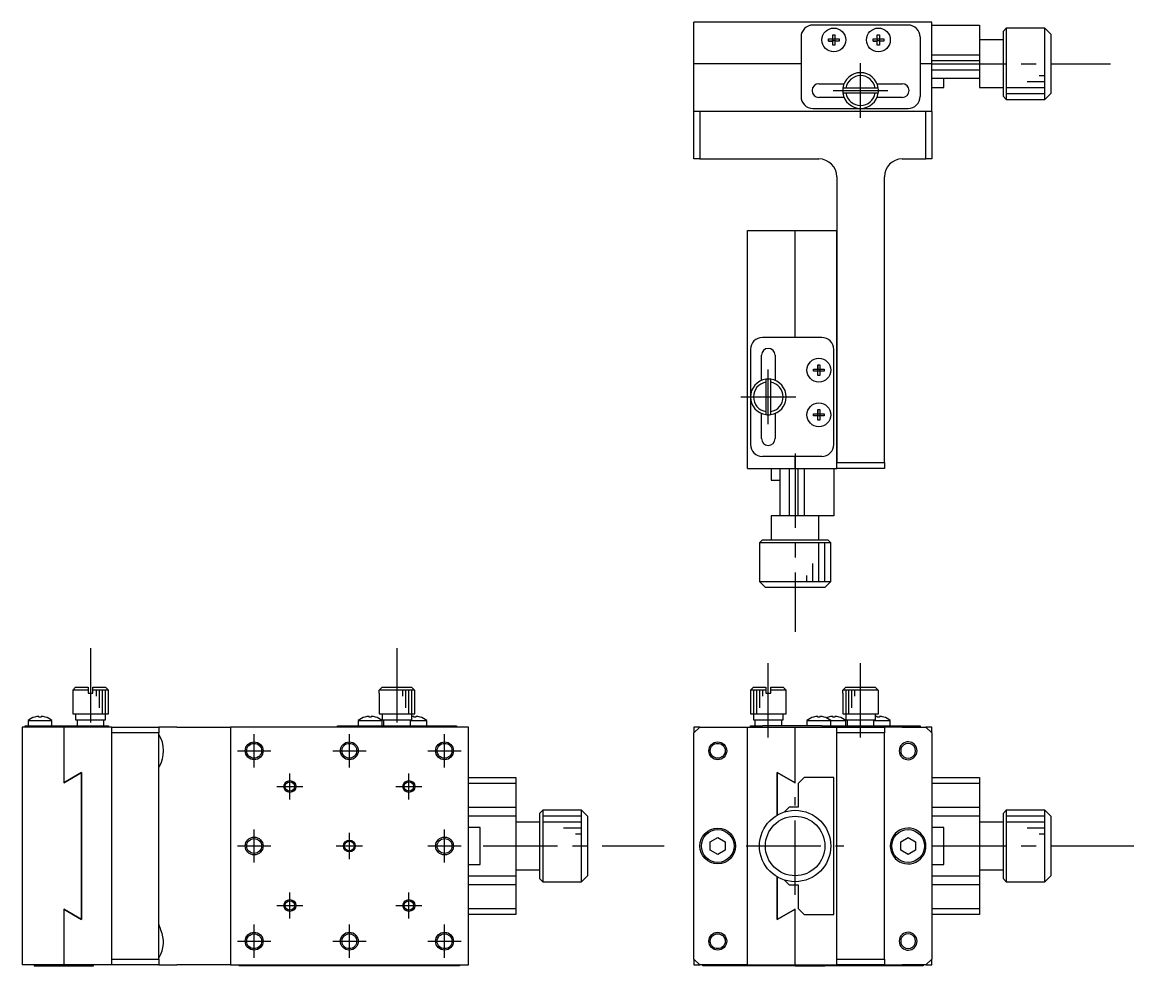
# Model space of a CAD drawing. Extents: x 38 to 399, y 3 to 291.
# Drawn here: x 38.2 to 224, y 132.4 to 291 of the extents above; entities that cross this region are included whole.
import ezdxf

# ---------------------------------------------------------------- set-up
doc = ezdxf.new("R2010")
doc.units = 0
doc.header["$LTSCALE"] = 10
doc.linetypes.add('CENTER', pattern=[2, 1.25, -0.25, 0.25, -0.25])
doc.layers.get('0').update_dxf_attribs({"linetype": 'CONTINUOUS'})
doc.layers.add('CENTER', color=1, linetype='CENTER')

msp = doc.modelspace()

# ---------------------------------------------------------------- linework, layer by layer
at = {"color": 7, "linetype": 'CONTINUOUS'}
for p, q in [((151.116414, 283.985773), (151.116414, 290.985773)), ((191.116415, 290.985773), (151.116414, 290.985773)), ((187.116415, 290.485773), (171.116415, 290.485773)), ((191.116415, 283.985773), (191.116415, 290.985773)), ((191.116415, 290.485775), (199.116415, 290.485775)), ((199.116415, 290.485775), (199.116415, 285.485774)), ((203.616415, 289.985774), (203.116415, 289.485774)), ((203.616415, 289.985774), (203.616415, 277.985774)), ((210.116415, 289.985774), (203.616415, 289.985774)), ((210.116415, 277.985774), (210.116415, 289.985774)), ((211.116415, 288.985774), (210.116415, 289.985774)), ((169.116415, 288.485773), (169.116415, 278.485773)), ((173.730054, 288.165773), (174.436415, 288.165773)), ((173.730054, 287.805773), (173.730054, 288.165773)), ((174.436415, 288.872135), (174.796415, 288.872135)), ((174.436415, 288.165773), (174.436415, 288.872135)), ((174.446787, 288.155401), (174.436415, 288.165773)), ((174.446787, 288.155401), (174.786043, 288.155401)), ((174.446787, 287.816145), (174.446787, 288.155401)), ((174.786043, 288.155401), (174.796415, 288.165773)), ((174.786043, 288.155401), (174.786043, 287.816145)), ((174.796415, 288.872135), (174.796415, 288.165773)), ((174.796415, 288.165773), (175.502777, 288.165773)), ((175.502777, 288.165773), (175.502777, 287.805773)), ((181.230054, 288.165773), (181.936415, 288.165773)), ((181.230054, 287.805773), (181.230054, 288.165773)), ((181.936415, 288.872135), (182.296415, 288.872135)), ((181.936415, 288.165773), (181.936415, 288.872135)), ((181.946787, 288.155401), (181.936415, 288.165773)), ((181.946787, 288.155401), (182.286043, 288.155401)), ((181.946787, 287.816145), (181.946787, 288.155401)), ((182.286043, 288.155401), (182.296415, 288.165773)), ((182.286043, 288.155401), (182.286043, 287.816145)), ((182.296415, 288.872135), (182.296415, 288.165773)), ((182.296415, 288.165773), (183.002777, 288.165773)), ((183.002777, 288.165773), (183.002777, 287.805773)), ((189.116415, 288.485773), (189.116415, 278.485773)), ((203.116415, 278.485774), (203.116415, 289.485774)), ((211.116415, 288.985774), (211.116415, 278.985774)), ((174.436415, 287.805773), (173.730054, 287.805773)), ((173.730054, 287.805773), (174.436415, 287.805773)), ((174.446787, 287.816145), (174.436415, 287.805773)), ((174.436415, 287.099412), (174.436415, 287.805773)), ((174.796415, 287.099412), (174.436415, 287.099412)), ((174.786043, 287.816145), (174.446787, 287.816145)), ((174.786043, 287.816145), (174.796415, 287.805773)), ((174.796415, 287.805773), (174.796415, 287.099412)), ((175.502777, 287.805773), (174.796415, 287.805773)), ((175.502777, 287.805773), (174.796415, 287.805773)), ((181.936415, 287.805773), (181.230054, 287.805773)), ((181.230054, 287.805773), (181.936415, 287.805773)), ((181.946787, 287.816145), (181.936415, 287.805773)), ((181.936415, 287.099412), (181.936415, 287.805773)), ((182.296415, 287.099412), (181.936415, 287.099412)), ((182.286043, 287.816145), (181.946787, 287.816145)), ((182.286043, 287.816145), (182.296415, 287.805773)), ((182.296415, 287.805773), (182.296415, 287.099412)), ((183.002777, 287.805773), (182.296415, 287.805773)), ((183.002777, 287.805773), (182.296415, 287.805773)), ((203.116415, 287.985774), (199.116415, 287.985774)), ((191.116415, 285.485774), (199.116415, 285.485774)), ((199.116415, 284.485774), (191.116415, 284.485774)), ((199.116415, 285.485774), (199.116415, 284.485774)), ((199.116415, 284.485774), (199.116415, 282.985775)), ((151.116414, 275.985773), (151.116414, 283.985773)), ((169.116415, 283.985773), (151.116414, 283.985773)), ((169.116415, 283.985773), (151.116414, 283.985773)), ((191.116414, 283.985773), (189.116415, 283.985773)), ((191.116415, 283.985773), (189.116415, 283.985773)), ((191.116414, 275.985773), (191.116414, 283.985773)), ((191.116415, 282.985775), (199.116415, 282.985775)), ((199.116415, 282.985775), (199.116415, 281.485775)), ((172.116415, 280.635773), (176.345584, 280.635773)), ((181.887244, 280.635773), (186.116415, 280.635773)), ((199.116415, 281.485775), (191.116415, 281.485775)), ((193.116415, 279.985774), (193.116415, 281.485775)), ((199.116415, 281.485775), (199.116415, 279.985774)), ((176.648622, 279.885773), (176.1432, 279.885773)), ((176.1432, 279.085773), (176.648622, 279.085773)), ((181.584207, 279.885773), (176.648622, 279.885773)), ((176.648622, 279.085773), (181.584207, 279.085773)), ((182.089628, 279.885773), (181.584207, 279.885773)), ((181.584207, 279.085773), (182.089628, 279.085773)), ((191.116415, 279.985774), (193.116415, 279.985774)), ((199.116415, 279.985774), (203.116415, 279.985774)), ((210.116415, 277.985774), (211.116415, 278.985774)), ((176.345584, 278.335773), (172.116415, 278.335773)), ((186.116415, 278.335773), (181.887244, 278.335773)), ((203.116415, 278.485774), (203.616415, 277.985774)), ((203.616415, 277.985774), (210.116415, 277.985774)), ((151.116414, 267.985773), (151.116414, 275.985773)), ((152.116414, 275.985773), (151.116414, 275.985773)), ((152.116414, 275.985773), (152.116414, 267.985773)), ((190.116414, 275.985773), (152.116414, 275.985773)), ((190.116414, 275.985773), (152.116414, 275.985773)), ((171.116415, 276.485773), (179.116414, 276.485773)), ((179.116414, 276.485773), (187.116415, 276.485773)), ((190.116414, 267.985773), (190.116414, 275.985773)), ((191.116414, 275.985773), (190.116414, 275.985773)), ((191.116414, 275.985773), (191.116414, 267.985773)), ((152.116414, 267.985773), (151.116414, 267.985773)), ((152.116414, 267.985773), (172.116414, 267.985773)), ((186.116414, 267.985773), (190.116414, 267.985773)), ((191.116414, 267.985773), (190.116414, 267.985773)), ((175.116414, 264.985773), (175.116414, 255.985774)), ((183.116414, 216.985773), (183.116414, 264.985773)), ((160.116414, 255.985774), (168.116414, 255.985774)), ((160.116414, 215.985774), (160.116414, 255.985774)), ((168.116414, 237.985773), (168.116414, 255.985774)), ((168.116414, 255.985774), (175.116414, 255.985774)), ((168.116414, 237.985773), (168.116414, 255.985774)), ((175.116414, 253.485774), (175.116414, 255.985774)), ((175.116414, 255.985774), (175.116414, 253.485774)), ((175.116414, 250.485774), (175.116414, 253.485774)), ((175.116414, 253.485774), (175.116414, 250.485774)), ((175.116414, 221.485774), (175.116414, 250.485774)), ((175.116414, 250.485774), (175.116414, 221.485774)), ((172.616414, 237.985773), (162.616414, 237.985773)), ((160.616414, 235.985773), (160.616414, 227.985774)), ((162.466414, 230.756605), (162.466414, 234.985773)), ((164.766414, 234.985773), (164.766414, 230.756605)), ((174.616414, 219.985773), (174.616414, 235.985773)), ((171.230053, 232.665773), (171.936414, 232.665773)), ((171.230053, 232.305773), (171.230053, 232.665773)), ((171.936414, 233.372135), (172.296414, 233.372135)), ((171.936414, 232.665773), (171.936414, 233.372135)), ((171.936414, 233.372135), (171.936414, 232.665773)), ((171.946786, 232.655401), (171.936414, 232.665773)), ((171.946786, 232.316145), (171.936414, 232.305773)), ((171.946786, 232.655401), (172.286042, 232.655401)), ((171.946786, 232.316145), (171.946786, 232.655401)), ((172.286042, 232.316145), (171.946786, 232.316145)), ((172.286042, 232.655401), (172.296414, 232.665773)), ((172.286042, 232.655401), (172.286042, 232.316145)), ((172.286042, 232.316145), (172.296414, 232.305773)), ((172.296414, 233.372135), (172.296414, 232.665773)), ((172.296414, 232.665773), (173.002776, 232.665773)), ((173.002776, 232.665773), (173.002776, 232.305773)), ((163.216414, 230.958988), (163.216414, 230.453567)), ((163.216414, 230.453567), (163.216414, 225.517982)), ((164.016414, 230.453567), (164.016414, 230.958988)), ((164.016414, 225.517982), (164.016414, 230.453567)), ((171.936414, 232.305773), (171.230053, 232.305773)), ((171.936414, 231.599412), (171.936414, 232.305773)), ((171.936414, 231.599412), (171.936414, 232.305773)), ((172.296414, 231.599412), (171.936414, 231.599412)), ((172.296414, 232.305773), (172.296414, 231.599412)), ((173.002776, 232.305773), (172.296414, 232.305773)), ((160.616414, 227.985774), (160.616414, 219.985773)), ((162.466414, 220.985773), (162.466414, 225.214944)), ((163.216414, 225.517982), (163.216414, 225.012561)), ((164.016414, 225.012561), (164.016414, 225.517982)), ((164.766414, 225.214944), (164.766414, 220.985773)), ((171.230053, 225.165773), (171.936414, 225.165773)), ((171.230053, 224.805773), (171.230053, 225.165773)), ((171.936414, 225.872135), (172.296414, 225.872135)), ((171.936414, 225.165773), (171.936414, 225.872135)), ((171.936414, 225.872135), (171.936414, 225.165773)), ((171.946786, 225.155401), (171.936414, 225.165773)), ((171.946786, 225.155401), (172.286042, 225.155401)), ((171.946786, 224.816145), (171.946786, 225.155401)), ((172.286042, 225.155401), (172.296414, 225.165773)), ((172.286042, 225.155401), (172.286042, 224.816145)), ((172.296414, 225.872135), (172.296414, 225.165773)), ((172.296414, 225.165773), (173.002776, 225.165773)), ((173.002776, 225.165773), (173.002776, 224.805773)), ((171.936414, 224.805773), (171.230053, 224.805773)), ((171.946786, 224.816145), (171.936414, 224.805773)), ((171.936414, 224.099412), (171.936414, 224.805773)), ((171.936414, 224.099412), (171.936414, 224.805773)), ((172.296414, 224.099412), (171.936414, 224.099412)), ((172.286042, 224.816145), (171.946786, 224.816145)), ((172.286042, 224.816145), (172.296414, 224.805773)), ((172.296414, 224.805773), (172.296414, 224.099412)), ((173.002776, 224.805773), (172.296414, 224.805773)), ((175.116414, 218.485774), (175.116414, 221.485774)), ((175.116414, 221.485774), (175.116414, 218.485774)), ((172.616414, 217.985773), (162.616414, 217.985773)), ((168.116414, 215.985774), (168.116414, 217.985773)), ((168.116414, 215.985773), (168.116414, 217.985773)), ((175.116414, 216.985773), (175.116414, 218.485774)), ((175.116414, 218.485774), (175.116414, 216.985773)), ((160.116414, 215.985774), (168.116414, 215.985774)), ((164.116415, 215.985773), (164.116415, 213.985773)), ((165.616416, 207.985773), (165.616416, 215.985773)), ((167.116416, 215.985773), (167.116416, 207.985773)), ((168.116414, 215.985773), (175.116414, 215.985773)), ((168.616415, 207.985773), (168.616415, 215.985773)), ((169.616415, 215.985773), (169.616415, 207.985773)), ((174.616416, 215.985773), (174.616416, 207.985773)), ((175.116414, 215.985773), (175.116414, 216.985773)), ((175.116414, 216.985773), (183.116414, 216.985773)), ((183.116414, 215.985773), (175.116414, 215.985773)), ((183.116414, 216.985773), (183.116414, 215.985773)), ((164.116415, 213.985773), (165.616416, 213.985773)), ((165.616416, 207.985773), (164.116415, 207.985773)), ((164.116415, 207.985773), (164.116415, 203.985773)), ((167.116416, 207.985773), (165.616416, 207.985773)), ((168.616415, 207.985773), (167.116416, 207.985773)), ((169.616415, 207.985773), (168.616415, 207.985773)), ((174.616416, 207.985773), (169.616415, 207.985773)), ((172.116415, 203.985773), (172.116415, 207.985773)), ((162.616415, 203.985773), (162.116415, 203.485773)), ((174.116415, 203.485773), (162.116415, 203.485773)), ((162.116415, 203.485773), (162.116415, 196.985773)), ((162.616415, 203.985773), (173.616415, 203.985773)), ((174.116415, 203.485773), (173.616415, 203.985773)), ((174.116415, 196.985773), (174.116415, 203.485773)), ((162.116415, 196.985773), (174.116415, 196.985773)), ((162.116415, 196.985773), (163.116415, 195.985773)), ((173.116415, 195.985773), (163.116415, 195.985773)), ((173.116415, 195.985773), (174.116415, 196.985773)), ((47.199581, 179.213847), (46.699581, 178.713847)), ((49.299581, 178.713847), (46.699581, 178.713847)), ((46.699581, 178.713847), (46.699581, 174.713847)), ((47.199581, 179.213847), (49.299581, 179.213847)), ((49.299581, 179.213847), (49.299581, 178.713847)), ((49.299581, 178.713847), (49.299581, 178.213847)), ((50.099581, 179.213847), (52.199581, 179.213847)), ((50.099581, 178.713847), (50.099581, 179.213847)), ((52.699581, 178.713847), (50.099581, 178.713847)), ((50.099581, 178.213847), (50.099581, 178.713847)), ((52.699581, 178.713847), (52.199581, 179.213847)), ((52.699581, 174.713847), (52.699581, 178.713847)), ((98.226366, 178.713846), (98.731787, 179.213846)), ((104.172794, 178.713846), (98.226366, 178.713846)), ((98.226366, 178.213846), (98.226366, 178.713846)), ((98.731787, 179.213846), (103.667373, 179.213846)), ((103.667373, 179.213846), (104.172794, 178.713846)), ((104.172794, 178.713846), (104.172794, 178.213846)), ((161.116414, 179.213846), (160.616414, 178.713846)), ((163.216414, 178.713846), (160.616414, 178.713846)), ((160.616414, 178.713846), (160.616414, 174.713846)), ((161.116414, 179.213846), (163.216414, 179.213846)), ((163.216414, 179.213846), (163.216414, 178.713846)), ((163.216414, 178.713846), (163.216414, 178.213846)), ((164.016414, 179.213846), (166.116414, 179.213846)), ((164.016414, 178.713846), (164.016414, 179.213846)), ((166.616414, 178.713846), (164.016414, 178.713846)), ((164.016414, 178.213846), (164.016414, 178.713846)), ((166.616414, 178.713846), (166.116414, 179.213846)), ((166.616414, 174.713846), (166.616414, 178.713846)), ((176.1432, 178.713847), (176.648622, 179.213847)), ((182.089628, 178.713847), (176.1432, 178.713847)), ((176.1432, 178.213847), (176.1432, 178.713847)), ((176.648622, 179.213847), (181.584207, 179.213847)), ((181.584207, 179.213847), (182.089628, 178.713847)), ((182.089628, 178.713847), (182.089628, 178.213847)), ((49.299581, 178.213847), (50.099581, 178.213847)), ((98.19958, 178.213846), (98.226366, 178.213846)), ((98.19958, 178.213846), (98.19958, 174.713846)), ((104.172794, 178.213846), (104.19958, 178.213846)), ((104.19958, 174.713846), (104.19958, 178.213846)), ((163.216414, 178.213846), (164.016414, 178.213846)), ((176.116414, 178.213847), (176.1432, 178.213847)), ((176.116414, 178.213847), (176.116414, 174.713847)), ((182.089628, 178.213847), (182.116414, 178.213847)), ((182.116414, 174.713847), (182.116414, 178.213847)), ((46.699581, 174.713847), (52.699581, 174.713847)), ((47.199581, 174.713847), (47.199581, 173.713847)), ((52.199581, 173.713847), (52.199581, 174.713847)), ((98.19958, 174.713846), (104.19958, 174.713846)), ((98.69958, 174.713846), (98.69958, 173.713846)), ((103.69958, 173.713846), (103.69958, 174.713846)), ((160.616414, 174.713846), (163.616414, 174.713846)), ((161.116414, 174.713846), (161.116414, 173.713846)), ((163.616414, 174.713846), (166.616414, 174.713846)), ((166.116414, 173.713846), (166.116414, 174.713846)), ((176.116414, 174.713847), (182.116414, 174.713847)), ((176.616414, 174.713847), (176.616414, 173.713847)), ((181.616414, 173.713847), (181.616414, 174.713847)), ((39.199581, 173.611846), (43.199581, 173.611846)), ((39.199581, 173.611846), (39.199581, 172.713847)), ((40.31322, 174.183368), (40.310965, 174.187991)), ((41.019581, 174.183368), (41.019581, 174.303706)), ((41.379581, 174.183368), (41.019581, 174.183368)), ((41.379581, 174.303706), (41.379581, 174.183368)), ((42.088197, 174.187991), (42.085942, 174.183368)), ((43.199581, 172.713847), (43.199581, 173.611846)), ((47.199581, 173.713847), (52.199581, 173.713847)), ((47.44958, 173.713847), (47.44958, 172.713847)), ((51.94958, 172.713847), (51.94958, 173.713847)), ((94.699581, 173.611845), (98.699581, 173.611845)), ((94.699581, 173.611845), (94.699581, 172.713846)), ((95.81322, 174.183367), (95.810965, 174.18799)), ((95.81322, 174.183367), (95.810965, 174.18799)), ((96.519581, 174.183367), (96.519581, 174.303705)), ((96.879581, 174.183367), (96.519581, 174.183367)), ((96.879581, 174.303705), (96.879581, 174.183367)), ((97.588197, 174.18799), (97.585942, 174.183367)), ((97.588197, 174.18799), (97.585942, 174.183367)), ((98.69958, 173.713846), (103.69958, 173.713846)), ((98.699581, 172.713846), (98.699581, 173.611845)), ((98.94958, 173.713846), (98.94958, 172.713846)), ((103.44958, 172.713846), (103.44958, 173.713846)), ((103.44958, 173.611845), (106.199581, 173.611845)), ((104.019581, 174.183367), (104.019581, 174.303705)), ((104.379581, 174.183367), (104.019581, 174.183367)), ((104.379581, 174.303705), (104.379581, 174.183367)), ((105.088197, 174.18799), (105.085942, 174.183367)), ((105.088197, 174.18799), (105.085942, 174.183367)), ((106.199581, 172.713846), (106.199581, 173.611845)), ((161.116414, 173.713846), (163.616414, 173.713846)), ((161.366415, 173.713846), (161.366415, 172.713846)), ((163.616414, 173.713846), (166.116414, 173.713846)), ((165.866415, 172.713846), (165.866415, 173.713846)), ((170.116414, 173.611845), (172.116414, 173.611845)), ((170.116414, 173.611845), (170.116414, 172.713846)), ((171.230053, 174.183367), (171.227798, 174.18799)), ((171.936414, 174.183367), (171.936414, 174.303705)), ((172.296414, 174.183367), (171.936414, 174.183367)), ((172.116414, 173.611845), (174.116414, 173.611845)), ((172.296414, 174.303705), (172.296414, 174.183367)), ((172.616415, 173.611846), (174.116414, 173.611846)), ((173.00503, 174.18799), (173.002776, 174.183367)), ((173.730054, 174.183368), (173.727799, 174.187991)), ((173.730054, 174.183368), (173.727799, 174.187991)), ((174.116414, 173.611846), (176.616415, 173.611846)), ((174.116414, 172.713846), (174.116414, 173.611845)), ((174.436415, 174.183368), (174.436415, 174.303706)), ((174.796415, 174.183368), (174.436415, 174.183368)), ((174.796415, 174.303706), (174.796415, 174.183368)), ((175.505031, 174.187991), (175.502777, 174.183368)), ((175.505031, 174.187991), (175.502777, 174.183368)), ((176.616414, 173.713847), (181.616414, 173.713847)), ((176.616415, 172.713847), (176.616415, 173.611846)), ((176.866414, 173.713847), (176.866414, 172.713847)), ((181.366414, 172.713847), (181.366414, 173.713847)), ((181.366414, 173.611846), (184.116415, 173.611846)), ((181.936415, 174.183368), (181.936415, 174.303706)), ((182.296415, 174.183368), (181.936415, 174.183368)), ((182.296415, 174.303706), (182.296415, 174.183368)), ((183.005031, 174.187991), (183.002777, 174.183368)), ((183.005031, 174.187991), (183.002777, 174.183368)), ((184.116415, 172.713847), (184.116415, 173.611846)), ((38.199581, 172.513847), (38.199581, 132.513846)), ((45.199581, 172.513847), (38.199581, 172.513847)), ((38.699581, 172.513847), (38.699581, 172.713847)), ((38.699581, 172.713847), (40.699581, 172.713847)), ((40.699581, 172.713847), (41.999581, 172.713847)), ((41.999581, 172.713847), (50.699581, 172.713847)), ((45.199581, 172.513847), (45.199581, 163.123845)), ((45.199581, 172.513846), (45.199581, 163.123846)), ((53.199581, 172.513846), (45.199581, 172.513846)), ((50.699581, 172.713847), (52.699581, 172.713847)), ((52.699581, 172.713847), (52.699581, 172.513847)), ((53.199581, 172.513846), (61.199581, 172.513846)), ((53.199581, 172.513846), (53.199581, 171.513846)), ((61.199581, 171.513846), (53.199581, 171.513846)), ((53.199581, 171.513846), (53.199581, 133.513846)), ((53.199581, 171.513846), (53.199581, 133.513846)), ((61.199581, 172.513846), (61.199581, 171.513846)), ((64.199581, 172.513846), (61.199581, 172.513846)), ((61.199581, 133.513846), (61.199581, 171.513846)), ((61.204089, 171.278651), (61.199581, 171.342273)), ((64.199581, 172.513846), (73.19958, 172.513846)), ((73.19958, 172.513845), (73.19958, 132.513845)), ((113.19958, 172.513845), (73.19958, 172.513845)), ((91.199581, 172.513846), (91.199581, 172.713846)), ((91.199581, 172.713846), (93.199581, 172.713846)), ((93.199581, 172.713846), (95.899581, 172.713846)), ((95.899581, 172.713846), (97.499581, 172.713846)), ((97.499581, 172.713846), (103.399581, 172.713846)), ((103.399581, 172.713846), (104.999581, 172.713846)), ((104.999581, 172.713846), (109.199581, 172.713846)), ((109.199581, 172.713846), (111.199581, 172.713846)), ((111.199581, 172.713846), (111.199581, 172.513846)), ((113.19958, 132.513845), (113.19958, 172.513845)), ((152.116414, 172.513846), (151.116414, 171.513846)), ((152.116414, 172.513846), (151.116414, 172.513846)), ((151.116414, 172.513846), (151.116414, 171.513846)), ((151.116414, 133.513846), (151.116414, 171.513846)), ((152.116414, 172.513846), (160.116414, 172.513845)), ((160.116414, 132.513845), (160.116414, 172.513845)), ((160.116414, 172.513845), (168.116414, 172.513845)), ((160.616414, 172.513846), (160.616414, 172.713846)), ((160.616414, 172.713846), (162.616414, 172.713846)), ((171.316414, 172.713846), (162.616414, 172.713846)), ((168.116414, 172.513846), (175.116414, 172.513846)), ((168.116414, 163.123844), (168.116414, 172.513846)), ((168.116414, 163.123845), (168.116414, 172.513845)), ((172.616414, 172.713846), (171.316414, 172.713846)), ((172.616414, 172.713846), (174.616414, 172.713846)), ((174.616414, 172.713846), (175.416415, 172.713847)), ((174.616414, 172.713846), (174.616414, 172.513846)), ((175.116414, 171.513846), (175.116414, 172.513846)), ((175.116414, 172.513846), (183.116414, 172.513846)), ((175.116414, 170.013846), (175.116414, 171.513846)), ((183.116414, 171.513846), (175.116414, 171.513846)), ((175.116414, 170.013846), (175.116414, 171.513846)), ((175.416415, 172.713847), (181.316415, 172.713847)), ((181.316415, 172.713847), (182.916415, 172.713847)), ((182.916415, 172.713847), (187.116415, 172.713847)), ((183.116414, 172.513846), (183.116414, 171.513846)), ((186.116414, 172.513846), (183.116414, 172.513846)), ((183.116414, 133.513846), (183.116414, 171.513846)), ((186.116414, 172.513846), (190.116414, 172.513846)), ((187.116415, 172.713847), (189.116415, 172.713847)), ((189.116415, 172.713847), (189.116415, 172.513847)), ((191.116414, 171.513846), (190.116414, 172.513846)), ((191.116414, 172.513846), (190.116414, 172.513846)), ((191.116414, 171.513846), (191.116414, 172.513846)), ((191.116414, 171.513846), (191.116414, 133.513846)), ((175.116414, 167.013846), (175.116414, 170.013846)), ((175.116414, 167.013846), (175.116414, 170.013846)), ((185.868296, 168.582396), (185.867003, 168.475498)), ((185.867003, 168.475498), (185.879491, 168.333511)), ((185.879506, 168.694281), (185.868296, 168.582396)), ((185.879491, 168.333511), (185.905263, 168.204632)), ((185.91115, 168.84526), (185.879506, 168.694281)), ((185.905263, 168.204632), (185.949806, 168.064929)), ((185.949806, 168.064929), (186.008673, 167.934707)), ((186.008673, 167.934707), (186.0666, 167.835325)), ((186.0666, 167.835325), (186.116414, 167.763846)), ((61.199581, 165.685418), (61.214989, 165.811908)), ((175.116414, 138.013846), (175.116414, 167.013846)), ((175.116414, 138.013846), (175.116414, 167.013846)), ((48.199581, 164.855896), (45.199581, 163.123846)), ((45.199581, 163.123845), (48.199581, 164.855895)), ((48.199581, 140.171795), (48.199581, 164.855896)), ((48.199581, 164.855895), (48.199581, 140.171794)), ((113.199581, 164.013844), (121.199581, 164.013844)), ((121.199581, 164.013844), (121.199581, 163.013844)), ((165.116414, 164.855895), (165.116414, 157.709995)), ((168.116414, 163.123845), (165.116414, 164.855895)), ((165.116414, 157.709995), (165.116414, 164.855894)), ((165.116414, 164.855894), (168.116414, 163.123844)), ((169.616415, 164.013844), (168.616415, 163.013844)), ((174.616416, 164.013844), (169.616415, 164.013844)), ((174.616416, 141.013844), (174.616416, 164.013844)), ((191.116415, 164.013845), (199.116415, 164.013845)), ((199.116415, 164.013845), (199.116415, 163.013845)), ((121.199581, 163.013844), (113.199581, 163.013844)), ((121.199581, 163.013844), (121.199581, 159.013843)), ((168.616415, 163.013844), (168.616415, 159.013843)), ((199.116415, 163.013845), (191.116415, 163.013845)), ((199.116415, 163.013845), (199.116415, 159.013844)), ((113.199581, 159.013843), (121.199581, 159.013843)), ((121.199581, 159.013843), (121.199581, 157.513843)), ((125.699581, 158.513844), (125.199581, 158.013844)), ((125.199581, 147.013844), (125.199581, 158.013844)), ((125.699581, 158.513844), (125.699581, 146.513844)), ((132.199581, 158.513844), (125.699581, 158.513844)), ((132.199581, 146.513844), (132.199581, 158.513844)), ((133.199581, 157.513844), (132.199581, 158.513844)), ((167.116416, 159.013843), (166.350732, 158.248158)), ((168.616415, 159.013843), (167.116416, 159.013843)), ((191.116415, 159.013844), (199.116415, 159.013844)), ((199.116415, 159.013844), (199.116415, 157.513844)), ((203.616415, 158.513845), (203.116415, 158.013845)), ((203.116415, 147.013845), (203.116415, 158.013845)), ((203.616415, 158.513845), (203.616415, 146.513845)), ((210.116415, 158.513845), (203.616415, 158.513845)), ((210.116415, 146.513845), (210.116415, 158.513845)), ((211.116415, 157.513845), (210.116415, 158.513845)), ((121.199581, 157.513843), (113.199581, 157.513843)), ((121.199581, 157.513843), (121.199581, 155.636343)), ((125.199581, 156.513844), (121.199581, 156.513844)), ((133.199581, 157.513844), (133.199581, 147.513844)), ((199.116415, 157.513844), (191.116415, 157.513844)), ((199.116415, 157.513844), (199.116415, 155.636344)), ((203.116415, 156.513845), (199.116415, 156.513845)), ((211.116415, 157.513845), (211.116415, 147.513845)), ((115.199581, 155.636343), (113.199581, 155.636343)), ((115.199581, 149.391344), (115.199581, 155.636343)), ((121.199581, 155.636343), (121.199581, 149.391344)), ((193.116415, 155.636344), (191.116415, 155.636344)), ((193.116415, 149.391345), (193.116415, 155.636344)), ((199.116415, 155.636344), (199.116415, 149.391345)), ((153.866414, 153.235533), (155.116414, 153.957221)), ((153.866414, 151.792158), (153.866414, 153.235533)), ((155.116414, 153.957221), (156.366414, 153.235533)), ((156.366414, 153.235533), (156.366414, 151.792158)), ((185.866414, 153.235533), (187.116414, 153.957221)), ((185.866414, 151.792158), (185.866414, 153.235533)), ((187.116414, 153.957221), (188.366414, 153.235533)), ((188.366414, 153.235533), (188.366414, 151.792158)), ((155.116414, 151.07047), (153.866414, 151.792158)), ((156.366414, 151.792158), (155.116414, 151.07047)), ((187.116414, 151.07047), (185.866414, 151.792158)), ((188.366414, 151.792158), (187.116414, 151.07047)), ((113.199581, 149.391344), (115.199581, 149.391344)), ((121.199581, 149.391344), (121.199581, 147.513845)), ((191.116415, 149.391345), (193.116415, 149.391345)), ((199.116415, 149.391345), (199.116415, 147.513846)), ((113.199581, 147.513845), (121.199581, 147.513845)), ((121.199581, 148.513844), (125.199581, 148.513844)), ((121.199581, 147.513845), (121.199581, 146.013845)), ((125.199581, 147.013844), (125.699581, 146.513844)), ((132.199581, 146.513844), (133.199581, 147.513844)), ((165.116414, 147.317692), (165.116414, 140.171794)), ((165.116414, 140.171793), (165.116414, 147.317692)), ((191.116415, 147.513846), (199.116415, 147.513846)), ((199.116415, 148.513845), (203.116415, 148.513845)), ((199.116415, 147.513846), (199.116415, 146.013846)), ((203.116415, 147.013845), (203.616415, 146.513845)), ((210.116415, 146.513845), (211.116415, 147.513845)), ((121.199581, 146.013845), (113.199581, 146.013845)), ((121.199581, 146.013845), (121.199581, 142.013844)), ((125.699581, 146.513844), (132.199581, 146.513844)), ((166.350732, 146.779529), (167.116416, 146.013845)), ((167.116416, 146.013845), (168.616415, 146.013845)), ((168.616415, 146.013845), (168.616415, 142.013844)), ((199.116415, 146.013846), (191.116415, 146.013846)), ((199.116415, 146.013846), (199.116415, 142.013845)), ((203.616415, 146.513845), (210.116415, 146.513845)), ((45.199581, 141.903846), (48.199581, 140.171795)), ((45.199581, 141.903846), (45.199581, 132.513846)), ((48.199581, 140.171794), (45.199581, 141.903845)), ((45.199581, 141.903845), (45.199581, 132.513846)), ((113.199581, 142.013844), (121.199581, 142.013844)), ((121.199581, 142.013844), (121.199581, 141.013844)), ((165.116414, 140.171794), (168.116414, 141.903845)), ((168.116414, 141.903844), (165.116414, 140.171793)), ((168.116414, 132.513845), (168.116414, 141.903845)), ((168.116414, 132.513844), (168.116414, 141.903844)), ((168.616415, 142.013844), (169.616415, 141.013844)), ((191.116415, 142.013845), (199.116415, 142.013845)), ((199.116415, 142.013845), (199.116415, 141.013845)), ((121.199581, 141.013844), (113.199581, 141.013844)), ((169.616415, 141.013844), (174.616416, 141.013844)), ((199.116415, 141.013845), (191.116415, 141.013845)), ((175.116414, 135.013846), (175.116414, 138.013846)), ((175.116414, 135.013846), (175.116414, 138.013846)), ((185.868296, 136.582396), (185.867003, 136.475498)), ((185.867003, 136.475498), (185.879491, 136.333511)), ((185.879506, 136.694281), (185.868296, 136.582396)), ((185.879491, 136.333511), (185.905263, 136.204632)), ((185.91115, 136.84526), (185.879506, 136.694281)), ((185.905263, 136.204632), (185.949806, 136.064929)), ((185.949806, 136.064929), (186.008673, 135.934707)), ((186.008673, 135.934707), (186.0666, 135.835325)), ((186.0666, 135.835325), (186.116414, 135.763846)), ((175.116414, 133.513846), (175.116414, 135.013846)), ((175.116414, 133.513846), (175.116414, 135.013846)), ((45.199581, 132.513846), (38.199581, 132.513846)), ((40.199581, 132.513846), (40.199581, 132.363846)), ((40.199581, 132.363846), (45.199581, 132.363846)), ((45.199581, 132.513846), (45.199581, 132.363846)), ((45.199581, 132.513846), (45.199581, 132.363846)), ((53.199581, 132.513846), (45.199581, 132.513846)), ((45.199581, 132.363846), (50.199581, 132.363846)), ((50.199581, 132.363846), (50.199581, 132.513846)), ((53.199581, 133.513846), (61.199581, 133.513846)), ((53.199581, 133.513846), (53.199581, 132.513846)), ((61.199581, 132.513846), (53.199581, 132.513846)), ((61.199581, 133.685418), (61.211755, 133.79592)), ((61.199581, 133.513846), (61.199581, 132.513846)), ((61.199581, 132.513846), (64.199581, 132.513846)), ((73.19958, 132.513845), (64.199581, 132.513846)), ((73.19958, 132.513845), (113.19958, 132.513845)), ((74.69958, 132.363845), (74.69958, 132.513845)), ((111.69958, 132.363845), (74.69958, 132.363845)), ((111.69958, 132.513845), (111.69958, 132.363845)), ((151.116414, 133.513846), (152.116414, 132.513846)), ((151.116414, 133.513846), (151.116414, 132.513846)), ((151.116414, 132.513846), (152.116414, 132.513846)), ((160.116414, 132.513845), (152.116414, 132.513846)), ((152.616414, 132.363846), (152.616414, 132.513846)), ((163.116414, 132.363845), (152.616414, 132.363846)), ((160.116414, 132.513845), (168.116414, 132.513845)), ((163.116414, 132.513845), (163.116414, 132.363845)), ((168.116414, 132.363845), (163.116414, 132.363845)), ((168.116414, 132.513845), (168.116414, 132.363845)), ((168.116414, 132.363845), (168.116414, 132.513845)), ((168.116414, 132.513844), (175.116414, 132.513845)), ((168.116414, 132.363845), (173.116414, 132.363845)), ((173.116414, 132.513845), (173.116414, 132.363845)), ((189.616414, 132.363846), (173.116414, 132.363846)), ((175.116414, 132.513845), (175.116414, 133.513846)), ((175.116414, 133.513846), (183.116414, 133.513846)), ((183.116414, 132.513846), (175.116414, 132.513846)), ((183.116414, 133.513846), (183.116414, 132.513846)), ((183.116414, 132.513846), (186.116414, 132.513846)), ((190.116414, 132.513846), (186.116414, 132.513846)), ((189.616414, 132.513846), (189.616414, 132.363846)), ((190.116414, 132.513846), (191.116414, 133.513846)), ((190.116414, 132.513846), (191.116414, 132.513846)), ((191.116414, 132.513846), (191.116414, 133.513846))]:
    msp.add_line(p, q, dxfattribs=at)
at = {"color": 3, "linetype": 'CONTINUOUS'}
for p, q in [((207.116415, 280.985774), (210.116415, 280.985774)), ((209.116415, 281.985774), (210.116415, 281.985774)), ((203.616415, 279.985774), (210.116415, 279.985774)), ((203.616415, 278.985774), (210.116415, 278.985774)), ((172.116415, 196.985773), (172.116415, 203.485773)), ((173.116415, 196.985773), (173.116415, 203.485773)), ((171.116415, 196.985773), (171.116415, 199.985773)), ((170.116415, 196.985773), (170.116415, 197.985773)), ((50.699581, 177.713847), (50.699581, 178.713847)), ((51.199581, 175.713847), (51.199581, 178.713847)), ((51.699581, 174.713847), (51.699581, 178.713847)), ((52.199581, 174.713847), (52.199581, 178.713847)), ((102.19958, 177.713846), (102.19958, 178.713846)), ((102.69958, 175.713846), (102.69958, 178.713846)), ((103.19958, 174.713846), (103.19958, 178.713846)), ((103.69958, 174.713846), (103.69958, 178.713846)), ((161.116414, 178.713846), (161.116414, 174.713846)), ((161.616414, 178.713846), (161.616414, 174.713846)), ((162.116414, 178.713846), (162.116414, 175.713846)), ((162.616414, 178.713846), (162.616414, 177.713846)), ((176.616414, 178.713847), (176.616414, 174.713847)), ((177.116414, 178.713847), (177.116414, 174.713847)), ((177.616414, 178.713847), (177.616414, 175.713847)), ((178.116414, 178.713847), (178.116414, 177.713847)), ((132.199581, 157.513844), (125.699581, 157.513844)), ((132.199581, 156.513844), (125.699581, 156.513844)), ((210.116415, 157.513845), (203.616415, 157.513845)), ((210.116415, 156.513845), (203.616415, 156.513845)), ((132.199581, 155.513844), (129.199581, 155.513844)), ((132.199581, 154.513844), (131.199581, 154.513844)), ((210.116415, 155.513845), (207.116415, 155.513845)), ((210.116415, 154.513845), (209.116415, 154.513845))]:
    msp.add_line(p, q, dxfattribs=at)
at = {"color": 7, "linetype": 'CONTINUOUS'}
for centre, radius in [((174.616415, 287.985773), 2), ((182.116415, 287.985773), 2), ((172.116414, 232.485773), 2), ((172.116414, 224.985773), 2), ((77.19958, 168.513845), 1.25), ((93.19958, 168.513845), 1.25), ((109.19958, 168.513845), 1.25), ((155.116414, 168.513846), 1.25), ((83.19958, 162.513845), 0.8), ((103.19958, 162.513845), 0.8), ((168.116415, 152.513844), 6), ((168.116415, 152.513844), 5), ((155.116414, 152.513846), 3), ((155.116414, 152.513846), 2.75), ((187.116414, 152.513846), 2.75), ((77.19958, 152.513845), 1.25), ((93.19958, 152.513845), 0.8), ((109.19958, 152.513845), 1.25), ((83.19958, 142.513845), 0.8), ((103.19958, 142.513845), 0.8), ((77.19958, 136.513845), 1.25), ((93.19958, 136.513845), 1.25), ((109.19958, 136.513845), 1.25), ((155.116414, 136.513846), 1.25)]:
    msp.add_circle(centre, radius, dxfattribs=at)
at = {"color": 3, "linetype": 'CONTINUOUS'}
for centre, radius in [((77.19958, 168.513845), 1.5), ((93.19958, 168.513845), 1.5), ((109.19958, 168.513845), 1.5), ((155.116414, 168.513846), 1.5), ((83.19958, 162.513845), 1), ((103.19958, 162.513845), 1), ((77.19958, 152.513845), 1.5), ((93.19958, 152.513845), 1), ((109.19958, 152.513845), 1.5), ((83.19958, 142.513845), 1), ((103.19958, 142.513845), 1), ((77.19958, 136.513845), 1.5), ((93.19958, 136.513845), 1.5), ((109.19958, 136.513845), 1.5), ((155.116414, 136.513846), 1.5)]:
    msp.add_circle(centre, radius, dxfattribs=at)
at = {"color": 7, "linetype": 'CONTINUOUS'}
for centre, radius, start, end in [((171.116415, 288.485773), 2, 90, 180), ((187.116415, 288.485773), 2, 0, 90), ((172.116415, 279.485773), 1.15, 90, 270), ((179.116414, 279.485773), 3, 7.662256, 172.337744), ((179.116414, 279.485773), 2.5, 9.206896, 170.793104), ((186.116415, 279.485773), 1.15, 270, 90), ((179.116414, 279.485773), 3, 172.337744, 187.662256), ((179.116414, 279.485773), 3, 187.662256, 352.337744), ((179.116414, 279.485773), 2.5, 189.206896, 350.793104), ((179.116414, 279.485773), 3, 352.337744, 7.662256), ((171.116415, 278.485773), 2, 180, 270), ((187.116415, 278.485773), 2, 270, 0), ((172.116414, 264.985773), 3, 0, 90), ((186.116414, 264.985773), 3, 90, 180), ((162.616414, 235.985773), 2, 90, 180), ((172.616414, 235.985773), 2, 0, 90), ((163.616414, 234.985773), 1.15, 0, 180), ((163.616414, 227.985774), 3, 97.662256, 262.337744), ((163.616414, 227.985774), 2.5, 99.206896, 260.793104), ((163.616414, 227.985774), 3, 82.337744, 97.662256), ((163.616414, 227.985774), 3, 277.662256, 82.337744), ((163.616414, 227.985774), 2.5, 279.206896, 80.793104), ((163.616414, 227.985774), 3, 262.337744, 277.662256), ((162.616414, 219.985773), 2, 180, 270), ((163.616414, 220.985773), 1.15, 180, 0), ((172.616414, 219.985773), 2, 270, 0), ((41.199581, 171.113847), 3.2, 106.122533, 128.682187), ((41.199581, 171.113847), 3.194933, 93.229709, 106.106712), ((41.199581, 171.113847), 3.194933, 73.893288, 86.770291), ((41.199581, 171.113847), 3.2, 51.317813, 73.877467), ((96.699581, 171.113846), 3.2, 106.122533, 128.682187), ((96.699581, 171.113846), 3.194933, 93.229709, 106.106712), ((96.699581, 171.113846), 3.194933, 73.893288, 86.770291), ((96.699581, 171.113846), 3.2, 51.317813, 73.877467), ((104.199581, 171.113846), 3.194933, 93.229709, 99.003691), ((104.199581, 171.113846), 3.194933, 73.893288, 86.770291), ((104.199581, 171.113846), 3.2, 51.317813, 73.877467), ((172.116414, 171.113846), 3.2, 106.122533, 128.682187), ((172.116414, 171.113846), 3.194933, 93.229709, 106.106712), ((172.116414, 171.113846), 3.194933, 73.893288, 86.770291), ((172.116414, 171.113846), 3.2, 51.317813, 73.877467), ((174.616415, 171.113847), 3.2, 106.122533, 112.993427), ((174.616415, 171.113847), 3.194933, 93.229709, 106.106712), ((174.616415, 171.113847), 3.194933, 73.893288, 86.770291), ((174.616415, 171.113847), 3.2, 51.317813, 73.877467), ((182.116415, 171.113847), 3.194933, 93.229709, 99.003691), ((182.116415, 171.113847), 3.194933, 73.893288, 86.770291), ((182.116415, 171.113847), 3.2, 51.317813, 73.877467), ((56.632261, 168.536153), 5.331314, 329.27024462, 30.95823628), ((187.116382, 168.513866), 1.249963, 143.12994948, 164.62571995), ((187.116414, 168.513846), 1.25, 216.869898, 143.130102), ((187.116431, 152.513846), 3.000006, 109.471519, 250.528481), ((187.116414, 152.513846), 3, 250.528779, 109.471221), ((64.90575, 140.03825), 3.770952, 190.63564487, 206.2698263), ((57.083095, 136.375377), 4.868207, 328.00414982, 24.17759544), ((187.116414, 136.513846), 1.25, 216.869898, 143.130102), ((187.116382, 136.513866), 1.249963, 143.12994948, 164.62571995)]:
    msp.add_arc(centre, radius, start, end, dxfattribs=at)
at = {"color": 3, "linetype": 'CONTINUOUS'}
for centre, radius, start, end in [((187.116871, 168.513846), 1.500305, 131.823315, 228.176685), ((187.116414, 168.513846), 1.5, 228.189685, 131.810315), ((187.116871, 136.513846), 1.500305, 131.823315, 228.176685), ((187.116414, 136.513846), 1.5, 228.189685, 131.810315)]:
    msp.add_arc(centre, radius, start, end, dxfattribs=at)
at = {"layer": 'CENTER', "color": 1, "linetype": 'CENTER'}
for p, q in [((179.116414, 274.885773), (179.116414, 284.085773)), ((191.116415, 283.985774), (221.116415, 283.985774)), ((174.516414, 279.485773), (183.716414, 279.485773)), ((163.616414, 223.385774), (163.616414, 232.585774)), ((159.016414, 227.985774), (168.216414, 227.985774)), ((168.116415, 218.485773), (168.116415, 188.485773)), ((49.699581, 185.763846), (49.699581, 170.763846)), ((101.19958, 185.763846), (101.19958, 170.763846)), ((163.616414, 170.763846), (163.616414, 185.763846)), ((179.116414, 170.763846), (179.116414, 185.763846)), ((77.19958, 165.713845), (77.19958, 171.313845)), ((93.19958, 165.713845), (93.19958, 171.313845)), ((109.19958, 165.713845), (109.19958, 171.313845)), ((74.39958, 168.513845), (79.99958, 168.513845)), ((90.39958, 168.513845), (95.99958, 168.513845)), ((106.39958, 168.513845), (111.99958, 168.513845)), ((83.19958, 160.313845), (83.19958, 164.713845)), ((103.19958, 160.313845), (103.19958, 164.713845)), ((80.99958, 162.513845), (85.39958, 162.513845)), ((100.99958, 162.513845), (105.39958, 162.513845)), ((168.116415, 144.313844), (168.116415, 160.713844)), ((77.19958, 149.713845), (77.19958, 155.313845)), ((93.19958, 150.313845), (93.19958, 154.713845)), ((109.19958, 149.713845), (109.19958, 155.313845)), ((74.39958, 152.513845), (79.99958, 152.513845)), ((90.99958, 152.513845), (95.39958, 152.513845)), ((106.39958, 152.513845), (111.99958, 152.513845)), ((115.699581, 152.513844), (146.116415, 152.513844)), ((159.916415, 152.513844), (176.316415, 152.513844)), ((191.116415, 152.513845), (221.116415, 152.513845)), ((216.116415, 152.513844), (249.481273, 152.513844)), ((83.19958, 140.313845), (83.19958, 144.713845)), ((103.19958, 140.313845), (103.19958, 144.713845)), ((80.99958, 142.513845), (85.39958, 142.513845)), ((100.99958, 142.513845), (105.39958, 142.513845)), ((77.19958, 133.713845), (77.19958, 139.313845)), ((93.19958, 133.713845), (93.19958, 139.313845)), ((109.19958, 133.713845), (109.19958, 139.313845)), ((74.39958, 136.513845), (79.99958, 136.513845)), ((90.39958, 136.513845), (95.99958, 136.513845)), ((106.39958, 136.513845), (111.99958, 136.513845))]:
    msp.add_line(p, q, dxfattribs=at)

doc.saveas('drawing.dxf')
